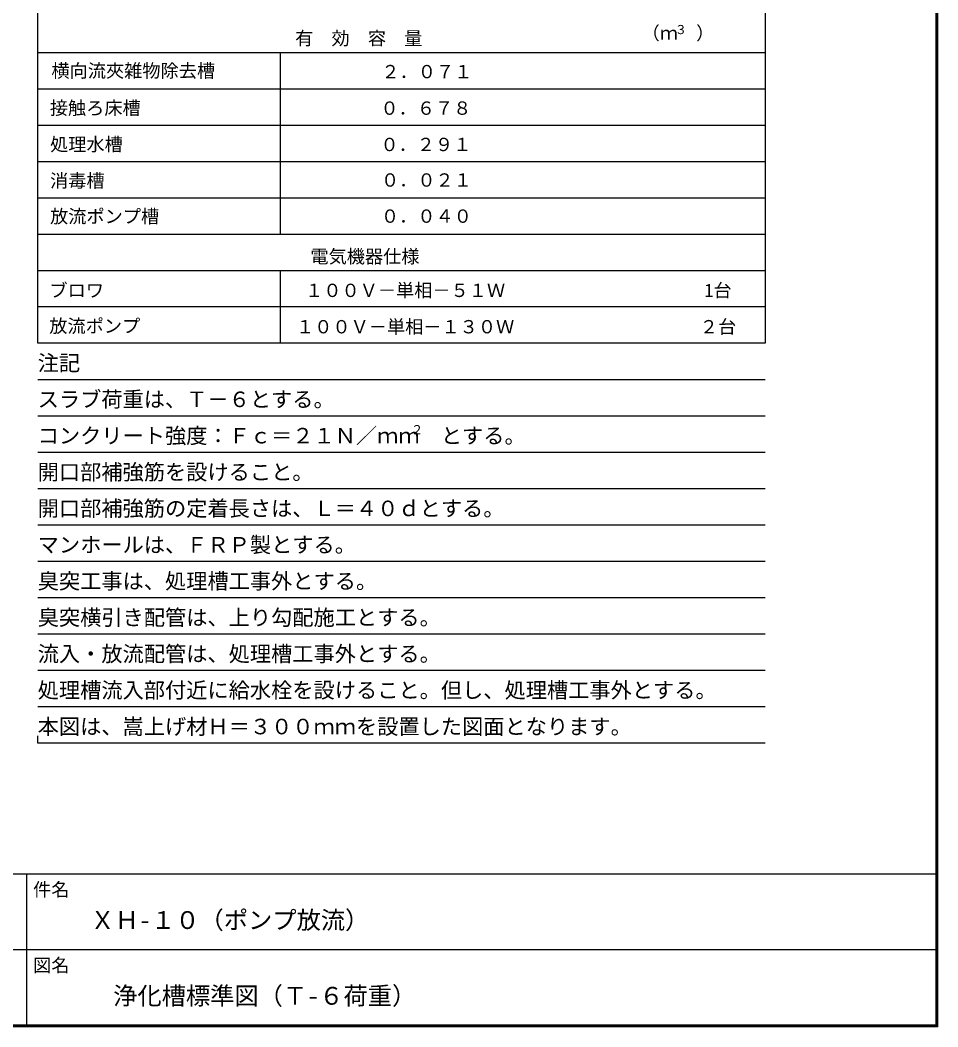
# Model space of a CAD drawing. Units: millimetres, scale not verified. Extents: x -8093 to 8093, y -5792 to 5792.
# Drawn here: x 3552 to 8093, y -5792 to -808 of the extents above; entities that cross this region are included whole.
import ezdxf
from ezdxf.enums import TextEntityAlignment as Align

# ---------------------------------------------------------------- set-up
doc = ezdxf.new("R2010")
doc.units = ezdxf.units.MM
doc.header["$LTSCALE"] = 30
for name, color, linetype, lineweight in [('0-0_Axis_waku', 7, 'Continuous', 25), ('0-1_00クル-フ-0躯体', 3, 'Continuous', 25), ('0-8_00クル-フ-5文字', 7, 'Continuous', 25)]:
    doc.layers.add(name, color=color, linetype=linetype, lineweight=lineweight)
doc.styles.add('ＭＳ ゴシック', font='')
doc.styles.get('ＭＳ ゴシック').set_extended_font_data('MS Gothic')

msp = doc.modelspace()

# ---------------------------------------------------------------- linework, layer by layer
at = {"layer": '0-0_Axis_waku'}
for p, q in [((8085, -5784), (8085, 5784)), ((8085.6, -5784.6), (8085.6, 5784.6)), ((8086.2, -5785.2), (8086.2, 5785.2)), ((8086.8, -5785.8), (8086.8, 5785.8)), ((8087.4, -5786.4), (8087.4, 5786.4)), ((8088, -5787), (8088, 5787)), ((8088.6, -5787.6), (8088.6, 5787.6)), ((8089.2, -5788.2), (8089.2, 5788.2)), ((8089.8, -5788.8), (8089.8, 5788.8)), ((8090.4, -5789.4), (8090.4, 5789.4)), ((8091, -5790), (8091, 5790)), ((8091.6, -5790.6), (8091.6, 5790.6)), ((8092.2, -5791.2), (8092.2, 5791.2)), ((8092.8, -5791.8), (8092.8, 5791.8)), ((8093.4, -5792.4), (8093.4, 5792.4)), ((-8085, -5034), (8085, -5034)), ((3585, -5784), (3585, -5034)), ((-75.01, -5409), (8085, -5409)), ((8093.4, -5792.4), (-8093.4, -5792.4)), ((8092.8, -5791.8), (-8092.8, -5791.8)), ((8092.2, -5791.2), (-8092.2, -5791.2)), ((8091.6, -5790.6), (-8091.6, -5790.6)), ((8091, -5790), (-8091, -5790)), ((8090.4, -5789.4), (-8090.4, -5789.4)), ((8089.8, -5788.8), (-8089.8, -5788.8)), ((8089.2, -5788.2), (-8089.2, -5788.2)), ((8088.6, -5787.6), (-8088.6, -5787.6)), ((8088, -5787), (-8088, -5787)), ((8087.4, -5786.4), (-8087.4, -5786.4)), ((8086.8, -5785.8), (-8086.8, -5785.8)), ((8086.2, -5785.2), (-8086.2, -5785.2)), ((8085.6, -5784.6), (-8085.6, -5784.6)), ((-8085, -5784), (8085, -5784))]:
    msp.add_line(p, q, dxfattribs=at)
at = {"layer": '0-1_00クル-フ-0躯体'}
for p, q in [((7238.95, 1551.65), (7238.95, -2408.35)), ((3638.94, -968.35), (7238.94, -968.35)), ((4838.94, -968.35), (4838.94, -1868.35)), ((3638.94, -1148.35), (7238.94, -1148.35)), ((3638.94, -1328.35), (7238.94, -1328.35)), ((3638.94, -1508.35), (7238.94, -1508.35)), ((3638.94, -1688.35), (7238.94, -1688.35)), ((3638.93, -1868.35), (7238.93, -1868.35)), ((3638.95, -2048.35), (7238.95, -2048.35)), ((4838.95, -2048.35), (4838.95, -2408.35)), ((7238.95, -2228.35), (3638.95, -2228.35)), ((7238.95, -2588.35), (3638.95, -2588.35)), ((7238.95, -2768.35), (3638.95, -2768.35)), ((7238.95, -2948.36), (3638.95, -2948.36)), ((7238.95, -3128.36), (3638.95, -3128.36)), ((7238.95, -3308.36), (3638.95, -3308.36)), ((7238.95, -3488.36), (3638.95, -3488.36)), ((7238.95, -3668.36), (3638.95, -3668.36)), ((7238.95, -3848.36), (3638.95, -3848.36)), ((7238.95, -4028.36), (3638.95, -4028.36)), ((7238.95, -4208.36), (3638.95, -4208.36)), ((7238.95, -4388.37), (3638.95, -4388.37))]:
    msp.add_line(p, q, dxfattribs=at)
msp.add_lwpolyline([(7238.95, -2408.35), (3638.95, -2408.35), (3638.95, 1551.65)], dxfattribs=at)
at = {"layer": '0-8_00クル-フ-5文字'}
msp.add_line((3638.95, -4388.37), (3638.95, -4352.37), dxfattribs=at)

# ---------------------------------------------------------------- texts
at = {"layer": '0-0_Axis_waku', "style": 'ＭＳ ゴシック'}
for s, height, p in [('件名', 65.98, (3616.47, -5165.38)), ('ＸＨ-１０（ポンプ放流）', 87.98, (3900, -5334)), ('図名', 65.98, (3616.47, -5540.38)), ('浄化槽標準図（Ｔ-６荷重）', 87.98, (4012.33, -5709))]:
    msp.add_text(s, height=height, dxfattribs=at).set_placement(p, align=Align.BOTTOM_LEFT)
at = {"layer": '0-1_00クル-フ-0躯体', "color": 4, "style": 'ＭＳ ゴシック'}
for s, height, p in [('（ｍ\u3000）', 65.98, (6627.38, -925.18)), ('３', 43.99, (6791.54, -890.75)), ('有\u3000効\u3000容\u3000量', 65.98, (4912.74, -950.95)), ('横向流夾雑物除去槽', 65.98, (3706.86, -1111.65)), ('２．０７１', 65.98, (5339.88, -1115.95)), ('接触ろ床槽', 65.98, (3698.94, -1295.96)), ('０．６７８', 65.98, (5335.02, -1296.68)), ('処理水槽', 65.98, (3700.14, -1475.96)), ('０．２９１', 65.98, (5335.02, -1476.68)), ('消毒槽', 65.98, (3700.14, -1655.95)), ('０．０２１', 65.98, (5337.78, -1652.62)), ('放流ポンプ槽', 65.98, (3700.1, -1832.51)), ('\u3000０．０４０', 65.98, (5247.5, -1831.45)), ('電気機器仕様', 65.98, (4988.35, -2030.95)), ('ブロワ', 65.98, (3697.15, -2198.95)), ('１００Ｖ－単相－５１Ｗ', 65.98, (4962.25, -2198.95)), ('1台', 65.98, (6938.05, -2198.95)), ('放流ポンプ', 65.98, (3696.33, -2375.15)), ('１００Ｖ－単相－１３０Ｗ', 65.98, (4917.25, -2378.95)), ('２台', 65.98, (6915.55, -2378.95)), ('注記', 76.98, (3638.95, -2567.16)), ('スラブ荷重は、Ｔ－６とする。', 76.98, (3638.95, -2747.16)), ('コンクリート強度：Ｆｃ＝２１Ｎ／ｍｍ\u3000とする。', 76.98, (3638.95, -2927.16)), ('２', 43.99, (5486.86, -2871.41)), ('開口部補強筋を設けること。', 76.98, (3638.95, -3107.16)), ('開口部補強筋の定着長さは、Ｌ＝４０ｄとする。', 76.98, (3638.95, -3287.16)), ('マンホールは、ＦＲＰ製とする。', 76.98, (3638.95, -3467.16)), ('臭突工事は、処理槽工事外とする。', 76.98, (3638.95, -3647.17)), ('臭突横引き配管は、上り勾配施工とする。', 76.98, (3638.95, -3827.17)), ('流入・放流配管は、処理槽工事外とする。', 76.98, (3638.95, -4007.17)), ('処理槽流入部付近に給水栓を設けること。但し、処理槽工事外とする。', 76.98, (3638.95, -4187.17)), ('本図は、嵩上げ材Ｈ＝３００ｍｍを設置した図面となります。', 76.98, (3638.95, -4367.17))]:
    msp.add_text(s, height=height, dxfattribs=at).set_placement(p, align=Align.BOTTOM_LEFT)

doc.saveas('drawing.dxf')
